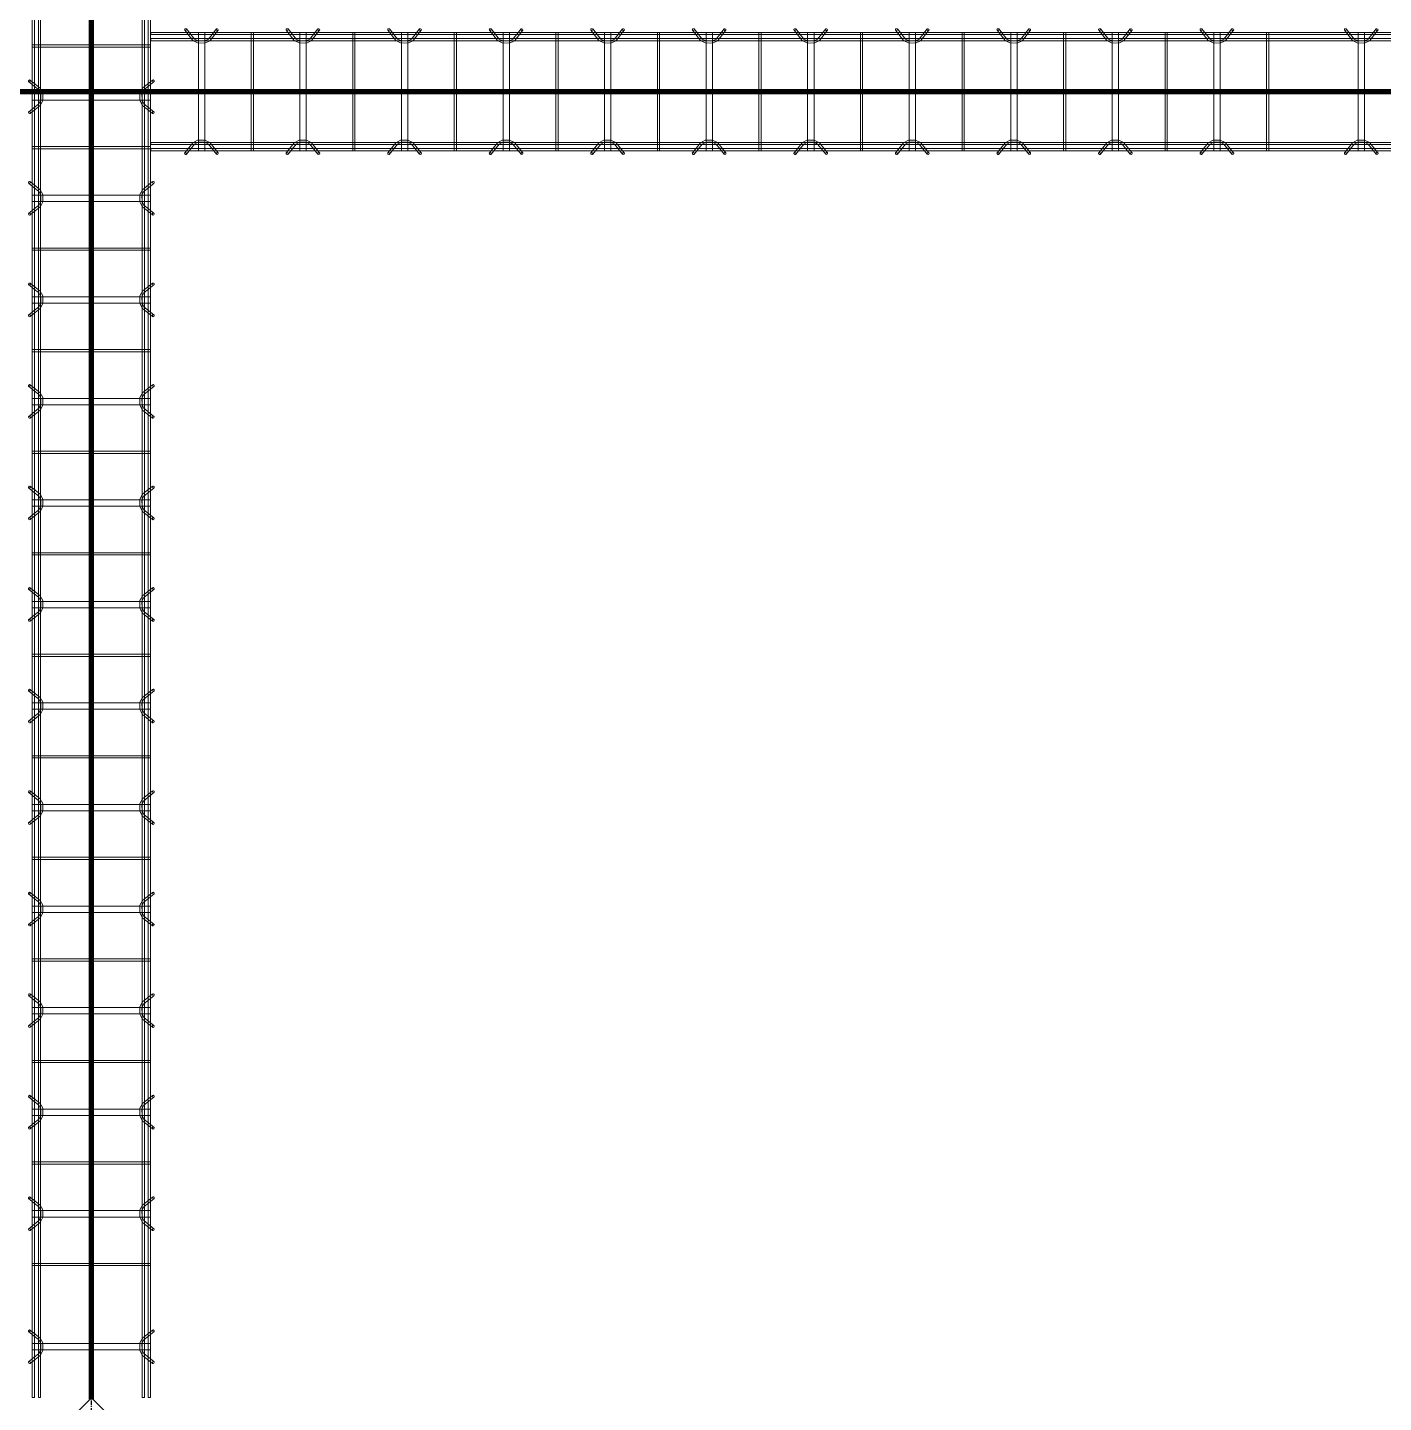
# Model space of a CAD drawing. Header units: inches. Extents: x -19229 to -222, y -6301 to 12387.
# Drawn here: x -3488.9 to -3328.6, y 10486.9 to 10649.4 of the extents above; entities that cross this region are included whole.
import ezdxf

# ---------------------------------------------------------------- set-up
doc = ezdxf.new("R2010")
doc.units = ezdxf.units.IN
doc.header["$MEASUREMENT"] = 0
doc.linetypes.add('Grid Line 1_2_', pattern=[0.875, 0.5, -0.125, 0.125, -0.125])
for name, color, linetype, lineweight in [('A-FLOR', 192, 'Continuous', 9), ('A-GENM', 13, 'Continuous', 9), ('S-BEAM', 12, 'Continuous', 9), ('S-GRID', 1, 'Continuous', 9)]:
    doc.layers.add(name, color=color, linetype=linetype, lineweight=lineweight)

# ---------------------------------------------------------------- blocks, each defined once
blk = doc.blocks.new('Dowel bar assembly - Dowel bar assembly-674339-SLAB ON GROUND JOINTS')
at = {"layer": 'S-BEAM'}
for p, q in [((149.05, 1.98), (0, 1.98)), ((0, 1.98), (0, 1.72)), ((0, 1.72), (0, 1.98)), ((0, 1.72), (149.05, 1.72)), ((4.02, 2.23), (4.97, 1.03)), ((5.18, 1.19), (4.23, 2.39)), ((5.63, 1.99), (5.63, -12.01)), ((6.38, 1.99), (5.63, 1.99)), ((5.63, 1.99), (6.38, 1.99)), ((6.38, -12.01), (6.38, 1.99)), ((7.76, 2.39), (6.81, 1.19)), ((7.01, 1.03), (7.96, 2.23)), ((11.87, 1.99), (11.87, -12.01)), ((12.13, 1.99), (11.87, 1.99)), ((11.87, 1.99), (12.13, 1.99)), ((12.13, -12.01), (12.13, 1.99)), ((16.02, 2.23), (16.97, 1.03)), ((17.18, 1.19), (16.23, 2.39)), ((17.63, 1.99), (17.63, -12.01)), ((18.38, 1.99), (17.63, 1.99)), ((17.63, 1.99), (18.38, 1.99)), ((18.38, -12.01), (18.38, 1.99)), ((19.76, 2.39), (18.81, 1.19)), ((19.01, 1.03), (19.96, 2.23)), ((23.87, 1.99), (23.87, -12.01)), ((24.13, 1.99), (23.87, 1.99)), ((23.87, 1.99), (24.13, 1.99)), ((24.13, -12.01), (24.13, 1.99)), ((28.02, 2.23), (28.97, 1.03)), ((29.18, 1.19), (28.23, 2.39)), ((29.63, 1.99), (29.63, -12.01)), ((30.38, 1.99), (29.63, 1.99)), ((29.63, 1.99), (30.38, 1.99)), ((30.38, -12.01), (30.38, 1.99)), ((31.76, 2.39), (30.81, 1.19)), ((31.01, 1.03), (31.96, 2.23)), ((35.87, 1.99), (35.87, -12.01)), ((36.13, 1.99), (35.87, 1.99)), ((35.87, 1.99), (36.13, 1.99)), ((36.13, -12.01), (36.13, 1.99)), ((40.02, 2.23), (40.97, 1.03)), ((41.18, 1.19), (40.23, 2.39)), ((41.63, 1.99), (41.63, -12.01)), ((42.38, 1.99), (41.63, 1.99)), ((41.63, 1.99), (42.38, 1.99)), ((42.38, -12.01), (42.38, 1.99)), ((43.76, 2.39), (42.81, 1.19)), ((43.01, 1.03), (43.96, 2.23)), ((47.87, 1.99), (47.87, -12.01)), ((48.13, 1.99), (47.87, 1.99)), ((47.87, 1.99), (48.13, 1.99)), ((48.13, -12.01), (48.13, 1.99)), ((52.02, 2.23), (52.97, 1.03)), ((53.18, 1.19), (52.23, 2.39)), ((53.63, 1.99), (53.63, -12.01)), ((54.38, 1.99), (53.63, 1.99)), ((53.63, 1.99), (54.38, 1.99)), ((54.38, -12.01), (54.38, 1.99)), ((55.76, 2.39), (54.81, 1.19)), ((55.01, 1.03), (55.96, 2.23)), ((59.87, 1.99), (59.87, -12.01)), ((60.13, 1.99), (59.87, 1.99)), ((59.87, 1.99), (60.13, 1.99)), ((60.13, -12.01), (60.13, 1.99)), ((64.02, 2.23), (64.97, 1.03)), ((65.18, 1.19), (64.23, 2.39)), ((65.63, 1.99), (65.63, -12.01)), ((66.38, 1.99), (65.63, 1.99)), ((65.63, 1.99), (66.38, 1.99)), ((66.38, -12.01), (66.38, 1.99)), ((67.76, 2.39), (66.81, 1.19)), ((67.01, 1.03), (67.96, 2.23)), ((71.87, 1.99), (71.87, -12.01)), ((72.13, 1.99), (71.87, 1.99)), ((71.87, 1.99), (72.13, 1.99)), ((72.13, -12.01), (72.13, 1.99)), ((76.02, 2.23), (76.97, 1.03)), ((77.18, 1.19), (76.23, 2.39)), ((77.63, 1.99), (77.63, -12.01)), ((78.38, 1.99), (77.63, 1.99)), ((77.63, 1.99), (78.38, 1.99)), ((78.38, -12.01), (78.38, 1.99)), ((79.76, 2.39), (78.81, 1.19)), ((79.01, 1.03), (79.96, 2.23)), ((83.87, 1.99), (83.87, -12.01)), ((84.13, 1.99), (83.87, 1.99)), ((83.87, 1.99), (84.13, 1.99)), ((84.13, -12.01), (84.13, 1.99)), ((88.02, 2.23), (88.97, 1.03)), ((89.18, 1.19), (88.23, 2.39)), ((89.63, 1.99), (89.63, -12.01)), ((90.38, 1.99), (89.63, 1.99)), ((89.63, 1.99), (90.38, 1.99)), ((90.38, -12.01), (90.38, 1.99)), ((91.76, 2.39), (90.81, 1.19)), ((91.01, 1.03), (91.96, 2.23)), ((95.87, 1.99), (95.87, -12.01)), ((96.13, 1.99), (95.87, 1.99)), ((95.87, 1.99), (96.13, 1.99)), ((96.13, -12.01), (96.13, 1.99)), ((100.02, 2.23), (100.97, 1.03)), ((101.18, 1.19), (100.23, 2.39)), ((101.63, 1.99), (101.63, -12.01)), ((102.38, 1.99), (101.63, 1.99)), ((101.63, 1.99), (102.38, 1.99)), ((102.38, -12.01), (102.38, 1.99)), ((103.76, 2.39), (102.81, 1.19)), ((103.01, 1.03), (103.96, 2.23)), ((107.87, 1.99), (107.87, -12.01)), ((108.13, 1.99), (107.87, 1.99)), ((107.87, 1.99), (108.13, 1.99)), ((108.13, -12.01), (108.13, 1.99)), ((112.02, 2.23), (112.97, 1.03)), ((113.18, 1.19), (112.23, 2.39)), ((113.63, 1.99), (113.63, -12.01)), ((114.38, 1.99), (113.63, 1.99)), ((113.63, 1.99), (114.38, 1.99)), ((114.38, -12.01), (114.38, 1.99)), ((115.76, 2.39), (114.81, 1.19)), ((115.01, 1.03), (115.96, 2.23)), ((119.87, 1.99), (119.87, -12.01)), ((120.13, 1.99), (119.87, 1.99)), ((119.87, 1.99), (120.13, 1.99)), ((120.13, -12.01), (120.13, 1.99)), ((124.02, 2.23), (124.97, 1.03)), ((125.18, 1.19), (124.23, 2.39)), ((125.63, 1.99), (125.63, -12.01)), ((126.38, 1.99), (125.63, 1.99)), ((125.63, 1.99), (126.38, 1.99)), ((126.38, -12.01), (126.38, 1.99)), ((127.76, 2.39), (126.81, 1.19)), ((127.01, 1.03), (127.96, 2.23)), ((131.87, 1.99), (131.87, -12.01)), ((132.13, 1.99), (131.87, 1.99)), ((131.87, 1.99), (132.13, 1.99)), ((132.13, -12.01), (132.13, 1.99)), ((141.08, 2.23), (142.02, 1.03)), ((142.23, 1.19), (141.28, 2.39)), ((142.68, 1.99), (142.68, -12.01)), ((143.43, 1.99), (142.68, 1.99)), ((142.68, 1.99), (143.43, 1.99)), ((143.43, -12.01), (143.43, 1.99)), ((144.81, 2.39), (143.86, 1.19)), ((144.06, 1.03), (145.01, 2.23)), ((149.05, 1.98), (149.05, 1.72)), ((149.05, 1.72), (149.05, 1.98)), ((149.05, 1.25), (0, 1.25)), ((0, 0.99), (0, 1.25)), ((0, 1.25), (0, 0.99)), ((0, 0.99), (149.05, 0.99)), ((149.05, 0.99), (149.05, 1.25)), ((149.05, 1.25), (149.05, 0.99)), ((149.05, -11.01), (0, -11.01)), ((0, -11.27), (0, -11.01)), ((0, -11.01), (0, -11.27)), ((0, -11.27), (149.05, -11.27)), ((4.97, -11.05), (4.02, -12.25)), ((4.23, -12.41), (5.18, -11.21)), ((6.81, -11.21), (7.76, -12.41)), ((7.96, -12.25), (7.01, -11.05)), ((16.97, -11.05), (16.02, -12.25)), ((16.23, -12.41), (17.18, -11.21)), ((18.81, -11.21), (19.76, -12.41)), ((19.96, -12.25), (19.01, -11.05)), ((28.97, -11.05), (28.02, -12.25)), ((28.23, -12.41), (29.18, -11.21)), ((30.81, -11.21), (31.76, -12.41)), ((31.96, -12.25), (31.01, -11.05)), ((40.97, -11.05), (40.02, -12.25)), ((40.23, -12.41), (41.18, -11.21)), ((42.81, -11.21), (43.76, -12.41)), ((43.96, -12.25), (43.01, -11.05)), ((52.97, -11.05), (52.02, -12.25)), ((52.23, -12.41), (53.18, -11.21)), ((54.81, -11.21), (55.76, -12.41)), ((55.96, -12.25), (55.01, -11.05)), ((64.97, -11.05), (64.02, -12.25)), ((64.23, -12.41), (65.18, -11.21)), ((66.81, -11.21), (67.76, -12.41)), ((67.96, -12.25), (67.01, -11.05)), ((76.97, -11.05), (76.02, -12.25)), ((76.23, -12.41), (77.18, -11.21)), ((78.81, -11.21), (79.76, -12.41)), ((79.96, -12.25), (79.01, -11.05)), ((88.97, -11.05), (88.02, -12.25)), ((88.23, -12.41), (89.18, -11.21)), ((90.81, -11.21), (91.76, -12.41)), ((91.96, -12.25), (91.01, -11.05)), ((100.97, -11.05), (100.02, -12.25)), ((100.23, -12.41), (101.18, -11.21)), ((102.81, -11.21), (103.76, -12.41)), ((103.96, -12.25), (103.01, -11.05)), ((112.97, -11.05), (112.02, -12.25)), ((112.23, -12.41), (113.18, -11.21)), ((114.81, -11.21), (115.76, -12.41)), ((115.96, -12.25), (115.01, -11.05)), ((124.97, -11.05), (124.02, -12.25)), ((124.23, -12.41), (125.18, -11.21)), ((126.81, -11.21), (127.76, -12.41)), ((127.96, -12.25), (127.01, -11.05)), ((142.02, -11.05), (141.08, -12.25)), ((141.28, -12.41), (142.23, -11.21)), ((143.86, -11.21), (144.81, -12.41)), ((145.01, -12.25), (144.06, -11.05)), ((149.05, -11.27), (149.05, -11.01)), ((149.05, -11.01), (149.05, -11.27)), ((149.05, -11.74), (0, -11.74)), ((0, -12), (0, -11.74)), ((0, -11.74), (0, -12)), ((0, -12), (149.05, -12)), ((6.38, -12.01), (5.63, -12.01)), ((5.63, -12.01), (6.38, -12.01)), ((12.13, -12.01), (11.87, -12.01)), ((11.87, -12.01), (12.13, -12.01)), ((18.38, -12.01), (17.63, -12.01)), ((17.63, -12.01), (18.38, -12.01)), ((24.13, -12.01), (23.87, -12.01)), ((23.87, -12.01), (24.13, -12.01)), ((30.38, -12.01), (29.63, -12.01)), ((29.63, -12.01), (30.38, -12.01)), ((36.13, -12.01), (35.87, -12.01)), ((35.87, -12.01), (36.13, -12.01)), ((42.38, -12.01), (41.63, -12.01)), ((41.63, -12.01), (42.38, -12.01)), ((48.13, -12.01), (47.87, -12.01)), ((47.87, -12.01), (48.13, -12.01)), ((54.38, -12.01), (53.63, -12.01)), ((53.63, -12.01), (54.38, -12.01)), ((60.13, -12.01), (59.87, -12.01)), ((59.87, -12.01), (60.13, -12.01)), ((66.38, -12.01), (65.63, -12.01)), ((65.63, -12.01), (66.38, -12.01)), ((72.13, -12.01), (71.87, -12.01)), ((71.87, -12.01), (72.13, -12.01)), ((78.38, -12.01), (77.63, -12.01)), ((77.63, -12.01), (78.38, -12.01)), ((84.13, -12.01), (83.87, -12.01)), ((83.87, -12.01), (84.13, -12.01)), ((90.38, -12.01), (89.63, -12.01)), ((89.63, -12.01), (90.38, -12.01)), ((96.13, -12.01), (95.87, -12.01)), ((95.87, -12.01), (96.13, -12.01)), ((102.38, -12.01), (101.63, -12.01)), ((101.63, -12.01), (102.38, -12.01)), ((108.13, -12.01), (107.87, -12.01)), ((107.87, -12.01), (108.13, -12.01)), ((114.38, -12.01), (113.63, -12.01)), ((113.63, -12.01), (114.38, -12.01)), ((120.13, -12.01), (119.87, -12.01)), ((119.87, -12.01), (120.13, -12.01)), ((126.38, -12.01), (125.63, -12.01)), ((125.63, -12.01), (126.38, -12.01)), ((132.13, -12.01), (131.87, -12.01)), ((131.87, -12.01), (132.13, -12.01)), ((143.43, -12.01), (142.68, -12.01)), ((142.68, -12.01), (143.43, -12.01)), ((149.05, -12), (149.05, -11.74)), ((149.05, -11.74), (149.05, -12))]:
    blk.add_line(p, q, dxfattribs=at)
at = {"layer": 'S-BEAM', "flags": 128}
for points in [[(4.97, 1.03), (5.53, 0.73), (6.39, 0.72), (6.97, 0.99), (7.01, 1.03)], [(5.18, 1.19), (5.62, 0.97), (6.38, 0.98), (6.81, 1.19)], [(16.97, 1.03), (17.53, 0.73), (18.39, 0.72), (18.97, 0.99), (19.01, 1.03)], [(17.18, 1.19), (17.62, 0.97), (18.38, 0.98), (18.81, 1.19)], [(28.97, 1.03), (29.53, 0.73), (30.39, 0.72), (30.97, 0.99), (31.01, 1.03)], [(29.18, 1.19), (29.62, 0.97), (30.38, 0.98), (30.81, 1.19)], [(40.97, 1.03), (41.53, 0.73), (42.39, 0.72), (42.97, 0.99), (43.01, 1.03)], [(41.18, 1.19), (41.62, 0.97), (42.38, 0.98), (42.81, 1.19)], [(52.97, 1.03), (53.53, 0.73), (54.39, 0.72), (54.97, 0.99), (55.01, 1.03)], [(53.18, 1.19), (53.62, 0.97), (54.38, 0.98), (54.81, 1.19)], [(64.97, 1.03), (65.53, 0.73), (66.39, 0.72), (66.97, 0.99), (67.01, 1.03)], [(65.18, 1.19), (65.62, 0.97), (66.38, 0.98), (66.81, 1.19)], [(76.97, 1.03), (77.53, 0.73), (78.39, 0.72), (78.97, 0.99), (79.01, 1.03)], [(77.18, 1.19), (77.62, 0.97), (78.38, 0.98), (78.81, 1.19)], [(88.97, 1.03), (89.53, 0.73), (90.39, 0.72), (90.97, 0.99), (91.01, 1.03)], [(89.18, 1.19), (89.62, 0.97), (90.38, 0.98), (90.81, 1.19)], [(100.97, 1.03), (101.53, 0.73), (102.39, 0.72), (102.97, 0.99), (103.01, 1.03)], [(101.18, 1.19), (101.62, 0.97), (102.38, 0.98), (102.81, 1.19)], [(112.97, 1.03), (113.53, 0.73), (114.39, 0.72), (114.97, 0.99), (115.01, 1.03)], [(113.18, 1.19), (113.62, 0.97), (114.38, 0.98), (114.81, 1.19)], [(124.97, 1.03), (125.53, 0.73), (126.39, 0.72), (126.97, 0.99), (127.01, 1.03)], [(125.18, 1.19), (125.62, 0.97), (126.38, 0.98), (126.81, 1.19)], [(142.02, 1.03), (142.58, 0.73), (143.44, 0.72), (144.02, 0.99), (144.06, 1.03)], [(142.23, 1.19), (142.68, 0.97), (143.43, 0.98), (143.86, 1.19)], [(4.97, -11.05), (5.53, -10.75), (6.39, -10.74), (6.97, -11.01), (7.01, -11.05)], [(5.18, -11.21), (5.62, -10.99), (6.38, -11), (6.81, -11.21)], [(16.97, -11.05), (17.53, -10.75), (18.39, -10.74), (18.97, -11.01), (19.01, -11.05)], [(17.18, -11.21), (17.62, -10.99), (18.38, -11), (18.81, -11.21)], [(28.97, -11.05), (29.53, -10.75), (30.39, -10.74), (30.97, -11.01), (31.01, -11.05)], [(29.18, -11.21), (29.62, -10.99), (30.38, -11), (30.81, -11.21)], [(40.97, -11.05), (41.53, -10.75), (42.39, -10.74), (42.97, -11.01), (43.01, -11.05)], [(41.18, -11.21), (41.62, -10.99), (42.38, -11), (42.81, -11.21)], [(52.97, -11.05), (53.53, -10.75), (54.39, -10.74), (54.97, -11.01), (55.01, -11.05)], [(53.18, -11.21), (53.62, -10.99), (54.38, -11), (54.81, -11.21)], [(64.97, -11.05), (65.53, -10.75), (66.39, -10.74), (66.97, -11.01), (67.01, -11.05)], [(65.18, -11.21), (65.62, -10.99), (66.38, -11), (66.81, -11.21)], [(76.97, -11.05), (77.53, -10.75), (78.39, -10.74), (78.97, -11.01), (79.01, -11.05)], [(77.18, -11.21), (77.62, -10.99), (78.38, -11), (78.81, -11.21)], [(88.97, -11.05), (89.53, -10.75), (90.39, -10.74), (90.97, -11.01), (91.01, -11.05)], [(89.18, -11.21), (89.62, -10.99), (90.38, -11), (90.81, -11.21)], [(100.97, -11.05), (101.53, -10.75), (102.39, -10.74), (102.97, -11.01), (103.01, -11.05)], [(101.18, -11.21), (101.62, -10.99), (102.38, -11), (102.81, -11.21)], [(112.97, -11.05), (113.53, -10.75), (114.39, -10.74), (114.97, -11.01), (115.01, -11.05)], [(113.18, -11.21), (113.62, -10.99), (114.38, -11), (114.81, -11.21)], [(124.97, -11.05), (125.53, -10.75), (126.39, -10.74), (126.97, -11.01), (127.01, -11.05)], [(125.18, -11.21), (125.62, -10.99), (126.38, -11), (126.81, -11.21)], [(142.02, -11.05), (142.58, -10.75), (143.44, -10.74), (144.02, -11.01), (144.06, -11.05)], [(142.23, -11.21), (142.68, -10.99), (143.43, -11), (143.86, -11.21)]]:
    blk.add_lwpolyline(points, dxfattribs=at)
at = {"layer": 'S-BEAM'}
for centre, major_axis, start_param, end_param in [((4.12, 2.31), (0.101, 0.08), 5.709265, 8.850858), ((4.12, 2.31), (0.101, 0.08), 2.567673, 5.709265), ((7.86, 2.31), (-0.101, 0.08), 3.715513, 6.857105), ((7.86, 2.31), (-0.101, 0.08), 0.57392, 3.715513), ((16.12, 2.31), (0.101, 0.08), 5.709265, 8.850858), ((16.12, 2.31), (0.101, 0.08), 2.567673, 5.709265), ((19.86, 2.31), (-0.101, 0.08), 3.715513, 6.857105), ((19.86, 2.31), (-0.101, 0.08), 0.57392, 3.715513), ((28.12, 2.31), (0.101, 0.08), 5.709265, 8.850858), ((28.12, 2.31), (0.101, 0.08), 2.567673, 5.709265), ((31.86, 2.31), (-0.101, 0.08), 3.715513, 6.857105), ((31.86, 2.31), (-0.101, 0.08), 0.57392, 3.715513), ((40.12, 2.31), (0.101, 0.08), 5.709265, 8.850858), ((40.12, 2.31), (0.101, 0.08), 2.567673, 5.709265), ((43.86, 2.31), (-0.101, 0.08), 3.715513, 6.857105), ((43.86, 2.31), (-0.101, 0.08), 0.57392, 3.715513), ((52.12, 2.31), (0.101, 0.08), 5.709265, 8.850858), ((52.12, 2.31), (0.101, 0.08), 2.567673, 5.709265), ((55.86, 2.31), (-0.101, 0.08), 3.715513, 6.857105), ((55.86, 2.31), (-0.101, 0.08), 0.57392, 3.715513), ((64.12, 2.31), (0.101, 0.08), 5.709265, 8.850858), ((64.12, 2.31), (0.101, 0.08), 2.567673, 5.709265), ((67.86, 2.31), (-0.101, 0.08), 3.715513, 6.857105), ((67.86, 2.31), (-0.101, 0.08), 0.57392, 3.715513), ((76.12, 2.31), (0.101, 0.08), 5.709265, 8.850858), ((76.12, 2.31), (0.101, 0.08), 2.567673, 5.709265), ((79.86, 2.31), (-0.101, 0.08), 3.715513, 6.857105), ((79.86, 2.31), (-0.101, 0.08), 0.57392, 3.715513), ((88.12, 2.31), (0.101, 0.08), 5.709265, 8.850858), ((88.12, 2.31), (0.101, 0.08), 2.567673, 5.709265), ((91.86, 2.31), (-0.101, 0.08), 3.715513, 6.857105), ((91.86, 2.31), (-0.101, 0.08), 0.57392, 3.715513), ((100.12, 2.31), (0.101, 0.08), 5.709265, 8.850858), ((100.12, 2.31), (0.101, 0.08), 2.567673, 5.709265), ((103.86, 2.31), (-0.101, 0.08), 3.715513, 6.857105), ((103.86, 2.31), (-0.101, 0.08), 0.57392, 3.715513), ((112.12, 2.31), (0.101, 0.08), 5.709265, 8.850858), ((112.12, 2.31), (0.101, 0.08), 2.567673, 5.709265), ((115.86, 2.31), (-0.101, 0.08), 3.715513, 6.857105), ((115.86, 2.31), (-0.101, 0.08), 0.57392, 3.715513), ((124.12, 2.31), (0.101, 0.08), 5.709265, 8.850858), ((124.12, 2.31), (0.101, 0.08), 2.567673, 5.709265), ((127.86, 2.31), (-0.101, 0.08), 3.715513, 6.857105), ((127.86, 2.31), (-0.101, 0.08), 0.57392, 3.715513), ((141.18, 2.31), (0.101, 0.08), 5.709265, 8.850858), ((141.18, 2.31), (0.101, 0.08), 2.567673, 5.709265), ((144.91, 2.31), (-0.101, 0.08), 3.715513, 6.857105), ((144.91, 2.31), (-0.101, 0.08), 0.57392, 3.715513), ((4.12, -12.33), (-0.101, 0.08), 3.715513, 6.857105), ((4.12, -12.33), (-0.101, 0.08), 0.57392, 3.715513), ((7.86, -12.33), (0.101, 0.08), 5.709265, 8.850858), ((7.86, -12.33), (0.101, 0.08), 2.567673, 5.709265), ((16.12, -12.33), (-0.101, 0.08), 3.715513, 6.857105), ((16.12, -12.33), (-0.101, 0.08), 0.57392, 3.715513), ((19.86, -12.33), (0.101, 0.08), 5.709265, 8.850858), ((19.86, -12.33), (0.101, 0.08), 2.567673, 5.709265), ((28.12, -12.33), (-0.101, 0.08), 3.715513, 6.857105), ((28.12, -12.33), (-0.101, 0.08), 0.57392, 3.715513), ((31.86, -12.33), (0.101, 0.08), 5.709265, 8.850858), ((31.86, -12.33), (0.101, 0.08), 2.567673, 5.709265), ((40.12, -12.33), (-0.101, 0.08), 3.715513, 6.857105), ((40.12, -12.33), (-0.101, 0.08), 0.57392, 3.715513), ((43.86, -12.33), (0.101, 0.08), 5.709265, 8.850858), ((43.86, -12.33), (0.101, 0.08), 2.567673, 5.709265), ((52.12, -12.33), (-0.101, 0.08), 3.715513, 6.857105), ((52.12, -12.33), (-0.101, 0.08), 0.57392, 3.715513), ((55.86, -12.33), (0.101, 0.08), 5.709265, 8.850858), ((55.86, -12.33), (0.101, 0.08), 2.567673, 5.709265), ((64.12, -12.33), (-0.101, 0.08), 3.715513, 6.857105), ((64.12, -12.33), (-0.101, 0.08), 0.57392, 3.715513), ((67.86, -12.33), (0.101, 0.08), 5.709265, 8.850858), ((67.86, -12.33), (0.101, 0.08), 2.567673, 5.709265), ((76.12, -12.33), (-0.101, 0.08), 3.715513, 6.857105), ((76.12, -12.33), (-0.101, 0.08), 0.57392, 3.715513), ((79.86, -12.33), (0.101, 0.08), 5.709265, 8.850858), ((79.86, -12.33), (0.101, 0.08), 2.567673, 5.709265), ((88.12, -12.33), (-0.101, 0.08), 3.715513, 6.857105), ((88.12, -12.33), (-0.101, 0.08), 0.57392, 3.715513), ((91.86, -12.33), (0.101, 0.08), 5.709265, 8.850858), ((91.86, -12.33), (0.101, 0.08), 2.567673, 5.709265), ((100.12, -12.33), (-0.101, 0.08), 3.715513, 6.857105), ((100.12, -12.33), (-0.101, 0.08), 0.57392, 3.715513), ((103.86, -12.33), (0.101, 0.08), 5.709265, 8.850858), ((103.86, -12.33), (0.101, 0.08), 2.567673, 5.709265), ((112.12, -12.33), (-0.101, 0.08), 3.715513, 6.857105), ((112.12, -12.33), (-0.101, 0.08), 0.57392, 3.715513), ((115.86, -12.33), (0.101, 0.08), 5.709265, 8.850858), ((115.86, -12.33), (0.101, 0.08), 2.567673, 5.709265), ((124.12, -12.33), (-0.101, 0.08), 3.715513, 6.857105), ((124.12, -12.33), (-0.101, 0.08), 0.57392, 3.715513), ((127.86, -12.33), (0.101, 0.08), 5.709265, 8.850858), ((127.86, -12.33), (0.101, 0.08), 2.567673, 5.709265), ((141.18, -12.33), (-0.101, 0.08), 3.715513, 6.857105), ((141.18, -12.33), (-0.101, 0.08), 0.57392, 3.715513), ((144.91, -12.33), (0.101, 0.08), 5.709265, 8.850858), ((144.91, -12.33), (0.101, 0.08), 2.567673, 5.709265)]:
    blk.add_ellipse(centre, major_axis=major_axis, ratio=0.816528, start_param=start_param, end_param=end_param, dxfattribs=at)
blk = doc.blocks.new('Dowel bar assembly - Dowel bar assembly-1728431-SLAB ON GROUND JOINTS')
at = {"layer": 'S-BEAM'}
for p, q in [((351.71, 1.98), (0, 1.98)), ((0, 1.72), (351.71, 1.72)), ((191.87, 1.99), (191.87, -12.01)), ((192.13, 1.99), (191.87, 1.99)), ((191.87, 1.99), (192.13, 1.99)), ((192.13, -12.01), (192.13, 1.99)), ((196.02, 2.23), (196.97, 1.03)), ((197.18, 1.19), (196.23, 2.39)), ((197.63, 1.99), (197.63, -12.01)), ((198.38, 1.99), (197.63, 1.99)), ((197.63, 1.99), (198.38, 1.99)), ((198.38, -12.01), (198.38, 1.99)), ((199.76, 2.39), (198.81, 1.19)), ((199.01, 1.03), (199.96, 2.23)), ((203.87, 1.99), (203.87, -12.01)), ((204.13, 1.99), (203.87, 1.99)), ((203.87, 1.99), (204.13, 1.99)), ((204.13, -12.01), (204.13, 1.99)), ((208.02, 2.23), (208.97, 1.03)), ((209.18, 1.19), (208.23, 2.39)), ((209.63, 1.99), (209.63, -12.01)), ((210.38, 1.99), (209.63, 1.99)), ((209.63, 1.99), (210.38, 1.99)), ((210.38, -12.01), (210.38, 1.99)), ((211.76, 2.39), (210.81, 1.19)), ((211.01, 1.03), (211.96, 2.23)), ((215.87, 1.99), (215.87, -12.01)), ((216.13, 1.99), (215.87, 1.99)), ((215.87, 1.99), (216.13, 1.99)), ((216.13, -12.01), (216.13, 1.99)), ((220.02, 2.23), (220.97, 1.03)), ((221.18, 1.19), (220.23, 2.39)), ((221.63, 1.99), (221.63, -12.01)), ((222.38, 1.99), (221.63, 1.99)), ((221.63, 1.99), (222.38, 1.99)), ((222.38, -12.01), (222.38, 1.99)), ((223.76, 2.39), (222.81, 1.19)), ((223.01, 1.03), (223.96, 2.23)), ((227.87, 1.99), (227.87, -12.01)), ((228.13, 1.99), (227.87, 1.99)), ((227.87, 1.99), (228.13, 1.99)), ((228.13, -12.01), (228.13, 1.99)), ((232.02, 2.23), (232.97, 1.03)), ((233.18, 1.19), (232.23, 2.39)), ((233.63, 1.99), (233.63, -12.01)), ((234.38, 1.99), (233.63, 1.99)), ((233.63, 1.99), (234.38, 1.99)), ((234.38, -12.01), (234.38, 1.99)), ((235.76, 2.39), (234.81, 1.19)), ((235.01, 1.03), (235.96, 2.23)), ((239.87, 1.99), (239.87, -12.01)), ((240.13, 1.99), (239.87, 1.99)), ((239.87, 1.99), (240.13, 1.99)), ((240.13, -12.01), (240.13, 1.99)), ((244.02, 2.23), (244.97, 1.03)), ((245.18, 1.19), (244.23, 2.39)), ((245.63, 1.99), (245.63, -12.01)), ((246.38, 1.99), (245.63, 1.99)), ((245.63, 1.99), (246.38, 1.99)), ((246.38, -12.01), (246.38, 1.99)), ((247.76, 2.39), (246.81, 1.19)), ((247.01, 1.03), (247.96, 2.23)), ((251.87, 1.99), (251.87, -12.01)), ((252.13, 1.99), (251.87, 1.99)), ((251.87, 1.99), (252.13, 1.99)), ((252.13, -12.01), (252.13, 1.99)), ((256.02, 2.23), (256.97, 1.03)), ((257.18, 1.19), (256.23, 2.39)), ((257.63, 1.99), (257.63, -12.01)), ((258.38, 1.99), (257.63, 1.99)), ((257.63, 1.99), (258.38, 1.99)), ((258.38, -12.01), (258.38, 1.99)), ((259.76, 2.39), (258.81, 1.19)), ((259.01, 1.03), (259.96, 2.23)), ((263.87, 1.99), (263.87, -12.01)), ((264.13, 1.99), (263.87, 1.99)), ((263.87, 1.99), (264.13, 1.99)), ((264.13, -12.01), (264.13, 1.99)), ((268.02, 2.23), (268.97, 1.03)), ((269.18, 1.19), (268.23, 2.39)), ((269.63, 1.99), (269.63, -12.01)), ((270.38, 1.99), (269.63, 1.99)), ((269.63, 1.99), (270.38, 1.99)), ((270.38, -12.01), (270.38, 1.99)), ((271.76, 2.39), (270.81, 1.19)), ((271.01, 1.03), (271.96, 2.23)), ((275.87, 1.99), (275.87, -12.01)), ((276.13, 1.99), (275.87, 1.99)), ((275.87, 1.99), (276.13, 1.99)), ((276.13, -12.01), (276.13, 1.99)), ((280.02, 2.23), (280.97, 1.03)), ((281.18, 1.19), (280.23, 2.39)), ((281.63, 1.99), (281.63, -12.01)), ((282.38, 1.99), (281.63, 1.99)), ((281.63, 1.99), (282.38, 1.99)), ((282.38, -12.01), (282.38, 1.99)), ((283.76, 2.39), (282.81, 1.19)), ((283.01, 1.03), (283.96, 2.23)), ((287.87, 1.99), (287.87, -12.01)), ((288.13, 1.99), (287.87, 1.99)), ((287.87, 1.99), (288.13, 1.99)), ((288.13, -12.01), (288.13, 1.99)), ((292.02, 2.23), (292.97, 1.03)), ((293.18, 1.19), (292.23, 2.39)), ((293.63, 1.99), (293.63, -12.01)), ((294.38, 1.99), (293.63, 1.99)), ((293.63, 1.99), (294.38, 1.99)), ((294.38, -12.01), (294.38, 1.99)), ((295.76, 2.39), (294.81, 1.19)), ((295.01, 1.03), (295.96, 2.23)), ((299.87, 1.99), (299.87, -12.01)), ((300.13, 1.99), (299.87, 1.99)), ((299.87, 1.99), (300.13, 1.99)), ((300.13, -12.01), (300.13, 1.99)), ((304.02, 2.23), (304.97, 1.03)), ((305.18, 1.19), (304.23, 2.39)), ((305.63, 1.99), (305.63, -12.01)), ((306.38, 1.99), (305.63, 1.99)), ((305.63, 1.99), (306.38, 1.99)), ((306.38, -12.01), (306.38, 1.99)), ((307.76, 2.39), (306.81, 1.19)), ((307.01, 1.03), (307.96, 2.23)), ((311.87, 1.99), (311.87, -12.01)), ((312.13, 1.99), (311.87, 1.99)), ((311.87, 1.99), (312.13, 1.99)), ((312.13, -12.01), (312.13, 1.99)), ((316.02, 2.23), (316.97, 1.03)), ((317.18, 1.19), (316.23, 2.39)), ((317.63, 1.99), (317.63, -12.01)), ((318.38, 1.99), (317.63, 1.99)), ((317.63, 1.99), (318.38, 1.99)), ((318.38, -12.01), (318.38, 1.99)), ((319.76, 2.39), (318.81, 1.19)), ((319.01, 1.03), (319.96, 2.23)), ((323.87, 1.99), (323.87, -12.01)), ((324.13, 1.99), (323.87, 1.99)), ((323.87, 1.99), (324.13, 1.99)), ((324.13, -12.01), (324.13, 1.99)), ((328.02, 2.23), (328.97, 1.03)), ((329.18, 1.19), (328.23, 2.39)), ((329.63, 1.99), (329.63, -12.01)), ((330.38, 1.99), (329.63, 1.99)), ((329.63, 1.99), (330.38, 1.99)), ((330.38, -12.01), (330.38, 1.99)), ((331.76, 2.39), (330.81, 1.19)), ((331.01, 1.03), (331.96, 2.23)), ((335.87, 1.99), (335.87, -12.01)), ((336.13, 1.99), (335.87, 1.99)), ((335.87, 1.99), (336.13, 1.99)), ((336.13, -12.01), (336.13, 1.99)), ((343.74, 2.23), (344.69, 1.03)), ((344.89, 1.19), (343.94, 2.39)), ((345.34, 1.99), (345.34, -12.01)), ((346.09, 1.99), (345.34, 1.99)), ((345.34, 1.99), (346.09, 1.99)), ((346.09, -12.01), (346.09, 1.99)), ((347.47, 2.39), (346.53, 1.19)), ((346.73, 1.03), (347.68, 2.23)), ((351.71, 1.98), (351.71, 1.72)), ((351.71, 1.72), (351.71, 1.98)), ((351.71, 1.25), (0, 1.25)), ((0, 0.99), (351.71, 0.99)), ((351.71, 0.99), (351.71, 1.25)), ((351.71, 1.25), (351.71, 0.99)), ((351.71, -11.01), (0, -11.01)), ((0, -11.27), (351.71, -11.27)), ((196.97, -11.05), (196.02, -12.25)), ((196.23, -12.41), (197.18, -11.21)), ((198.81, -11.21), (199.76, -12.41)), ((199.96, -12.25), (199.01, -11.05)), ((208.97, -11.05), (208.02, -12.25)), ((208.23, -12.41), (209.18, -11.21)), ((210.81, -11.21), (211.76, -12.41)), ((211.96, -12.25), (211.01, -11.05)), ((220.97, -11.05), (220.02, -12.25)), ((220.23, -12.41), (221.18, -11.21)), ((222.81, -11.21), (223.76, -12.41)), ((223.96, -12.25), (223.01, -11.05)), ((232.97, -11.05), (232.02, -12.25)), ((232.23, -12.41), (233.18, -11.21)), ((234.81, -11.21), (235.76, -12.41)), ((235.96, -12.25), (235.01, -11.05)), ((244.97, -11.05), (244.02, -12.25)), ((244.23, -12.41), (245.18, -11.21)), ((246.81, -11.21), (247.76, -12.41)), ((247.96, -12.25), (247.01, -11.05)), ((256.97, -11.05), (256.02, -12.25)), ((256.23, -12.41), (257.18, -11.21)), ((258.81, -11.21), (259.76, -12.41)), ((259.96, -12.25), (259.01, -11.05)), ((268.97, -11.05), (268.02, -12.25)), ((268.23, -12.41), (269.18, -11.21)), ((270.81, -11.21), (271.76, -12.41)), ((271.96, -12.25), (271.01, -11.05)), ((280.97, -11.05), (280.02, -12.25)), ((280.23, -12.41), (281.18, -11.21)), ((282.81, -11.21), (283.76, -12.41)), ((283.96, -12.25), (283.01, -11.05)), ((292.97, -11.05), (292.02, -12.25)), ((292.23, -12.41), (293.18, -11.21)), ((294.81, -11.21), (295.76, -12.41)), ((295.96, -12.25), (295.01, -11.05)), ((304.97, -11.05), (304.02, -12.25)), ((304.23, -12.41), (305.18, -11.21)), ((306.81, -11.21), (307.76, -12.41)), ((307.96, -12.25), (307.01, -11.05)), ((316.97, -11.05), (316.02, -12.25)), ((316.23, -12.41), (317.18, -11.21)), ((318.81, -11.21), (319.76, -12.41)), ((319.96, -12.25), (319.01, -11.05)), ((328.97, -11.05), (328.02, -12.25)), ((328.23, -12.41), (329.18, -11.21)), ((330.81, -11.21), (331.76, -12.41)), ((331.96, -12.25), (331.01, -11.05)), ((344.69, -11.05), (343.74, -12.25)), ((343.94, -12.41), (344.89, -11.21)), ((346.53, -11.21), (347.47, -12.41)), ((347.68, -12.25), (346.73, -11.05)), ((351.71, -11.27), (351.71, -11.01)), ((351.71, -11.01), (351.71, -11.27)), ((351.71, -11.74), (0, -11.74)), ((0, -12), (351.71, -12)), ((192.13, -12.01), (191.87, -12.01)), ((191.87, -12.01), (192.13, -12.01)), ((198.38, -12.01), (197.63, -12.01)), ((197.63, -12.01), (198.38, -12.01)), ((204.13, -12.01), (203.87, -12.01)), ((203.87, -12.01), (204.13, -12.01)), ((210.38, -12.01), (209.63, -12.01)), ((209.63, -12.01), (210.38, -12.01)), ((216.13, -12.01), (215.87, -12.01)), ((215.87, -12.01), (216.13, -12.01)), ((222.38, -12.01), (221.63, -12.01)), ((221.63, -12.01), (222.38, -12.01)), ((228.13, -12.01), (227.87, -12.01)), ((227.87, -12.01), (228.13, -12.01)), ((234.38, -12.01), (233.63, -12.01)), ((233.63, -12.01), (234.38, -12.01)), ((240.13, -12.01), (239.87, -12.01)), ((239.87, -12.01), (240.13, -12.01)), ((246.38, -12.01), (245.63, -12.01)), ((245.63, -12.01), (246.38, -12.01)), ((252.13, -12.01), (251.87, -12.01)), ((251.87, -12.01), (252.13, -12.01)), ((258.38, -12.01), (257.63, -12.01)), ((257.63, -12.01), (258.38, -12.01)), ((264.13, -12.01), (263.87, -12.01)), ((263.87, -12.01), (264.13, -12.01)), ((270.38, -12.01), (269.63, -12.01)), ((269.63, -12.01), (270.38, -12.01)), ((276.13, -12.01), (275.87, -12.01)), ((275.87, -12.01), (276.13, -12.01)), ((282.38, -12.01), (281.63, -12.01)), ((281.63, -12.01), (282.38, -12.01)), ((288.13, -12.01), (287.87, -12.01)), ((287.87, -12.01), (288.13, -12.01)), ((294.38, -12.01), (293.63, -12.01)), ((293.63, -12.01), (294.38, -12.01)), ((300.13, -12.01), (299.87, -12.01)), ((299.87, -12.01), (300.13, -12.01)), ((306.38, -12.01), (305.63, -12.01)), ((305.63, -12.01), (306.38, -12.01)), ((312.13, -12.01), (311.87, -12.01)), ((311.87, -12.01), (312.13, -12.01)), ((318.38, -12.01), (317.63, -12.01)), ((317.63, -12.01), (318.38, -12.01)), ((324.13, -12.01), (323.87, -12.01)), ((323.87, -12.01), (324.13, -12.01)), ((330.38, -12.01), (329.63, -12.01)), ((329.63, -12.01), (330.38, -12.01)), ((336.13, -12.01), (335.87, -12.01)), ((335.87, -12.01), (336.13, -12.01)), ((346.09, -12.01), (345.34, -12.01)), ((345.34, -12.01), (346.09, -12.01)), ((351.71, -12), (351.71, -11.74)), ((351.71, -11.74), (351.71, -12))]:
    blk.add_line(p, q, dxfattribs=at)
at = {"layer": 'S-BEAM', "flags": 128}
for points in [[(196.97, 1.03), (197.53, 0.73), (198.39, 0.72), (198.97, 0.99), (199.01, 1.03)], [(197.18, 1.19), (197.62, 0.97), (198.38, 0.98), (198.81, 1.19)], [(208.97, 1.03), (209.53, 0.73), (210.39, 0.72), (210.97, 0.99), (211.01, 1.03)], [(209.18, 1.19), (209.62, 0.97), (210.38, 0.98), (210.81, 1.19)], [(220.97, 1.03), (221.53, 0.73), (222.39, 0.72), (222.97, 0.99), (223.01, 1.03)], [(221.18, 1.19), (221.62, 0.97), (222.38, 0.98), (222.81, 1.19)], [(232.97, 1.03), (233.53, 0.73), (234.39, 0.72), (234.97, 0.99), (235.01, 1.03)], [(233.18, 1.19), (233.62, 0.97), (234.38, 0.98), (234.81, 1.19)], [(244.97, 1.03), (245.53, 0.73), (246.39, 0.72), (246.97, 0.99), (247.01, 1.03)], [(245.18, 1.19), (245.62, 0.97), (246.38, 0.98), (246.81, 1.19)], [(256.97, 1.03), (257.53, 0.73), (258.39, 0.72), (258.97, 0.99), (259.01, 1.03)], [(257.18, 1.19), (257.62, 0.97), (258.38, 0.98), (258.81, 1.19)], [(268.97, 1.03), (269.53, 0.73), (270.39, 0.72), (270.97, 0.99), (271.01, 1.03)], [(269.18, 1.19), (269.62, 0.97), (270.38, 0.98), (270.81, 1.19)], [(280.97, 1.03), (281.53, 0.73), (282.39, 0.72), (282.97, 0.99), (283.01, 1.03)], [(281.18, 1.19), (281.62, 0.97), (282.38, 0.98), (282.81, 1.19)], [(292.97, 1.03), (293.53, 0.73), (294.39, 0.72), (294.97, 0.99), (295.01, 1.03)], [(293.18, 1.19), (293.62, 0.97), (294.38, 0.98), (294.81, 1.19)], [(304.97, 1.03), (305.53, 0.73), (306.39, 0.72), (306.97, 0.99), (307.01, 1.03)], [(305.18, 1.19), (305.62, 0.97), (306.38, 0.98), (306.81, 1.19)], [(316.97, 1.03), (317.53, 0.73), (318.39, 0.72), (318.97, 0.99), (319.01, 1.03)], [(317.18, 1.19), (317.62, 0.97), (318.38, 0.98), (318.81, 1.19)], [(328.97, 1.03), (329.53, 0.73), (330.39, 0.72), (330.97, 0.99), (331.01, 1.03)], [(329.18, 1.19), (329.62, 0.97), (330.38, 0.98), (330.81, 1.19)], [(344.69, 1.03), (345.24, 0.73), (346.1, 0.72), (346.69, 0.99), (346.73, 1.03)], [(344.89, 1.19), (345.34, 0.97), (346.1, 0.98), (346.53, 1.19)], [(196.97, -11.05), (197.53, -10.75), (198.39, -10.74), (198.97, -11.01), (199.01, -11.05)], [(197.18, -11.21), (197.62, -10.99), (198.38, -11), (198.81, -11.21)], [(208.97, -11.05), (209.53, -10.75), (210.39, -10.74), (210.97, -11.01), (211.01, -11.05)], [(209.18, -11.21), (209.62, -10.99), (210.38, -11), (210.81, -11.21)], [(220.97, -11.05), (221.53, -10.75), (222.39, -10.74), (222.97, -11.01), (223.01, -11.05)], [(221.18, -11.21), (221.62, -10.99), (222.38, -11), (222.81, -11.21)], [(232.97, -11.05), (233.53, -10.75), (234.39, -10.74), (234.97, -11.01), (235.01, -11.05)], [(233.18, -11.21), (233.62, -10.99), (234.38, -11), (234.81, -11.21)], [(244.97, -11.05), (245.53, -10.75), (246.39, -10.74), (246.97, -11.01), (247.01, -11.05)], [(245.18, -11.21), (245.62, -10.99), (246.38, -11), (246.81, -11.21)], [(256.97, -11.05), (257.53, -10.75), (258.39, -10.74), (258.97, -11.01), (259.01, -11.05)], [(257.18, -11.21), (257.62, -10.99), (258.38, -11), (258.81, -11.21)], [(268.97, -11.05), (269.53, -10.75), (270.39, -10.74), (270.97, -11.01), (271.01, -11.05)], [(269.18, -11.21), (269.62, -10.99), (270.38, -11), (270.81, -11.21)], [(280.97, -11.05), (281.53, -10.75), (282.39, -10.74), (282.97, -11.01), (283.01, -11.05)], [(281.18, -11.21), (281.62, -10.99), (282.38, -11), (282.81, -11.21)], [(292.97, -11.05), (293.53, -10.75), (294.39, -10.74), (294.97, -11.01), (295.01, -11.05)], [(293.18, -11.21), (293.62, -10.99), (294.38, -11), (294.81, -11.21)], [(304.97, -11.05), (305.53, -10.75), (306.39, -10.74), (306.97, -11.01), (307.01, -11.05)], [(305.18, -11.21), (305.62, -10.99), (306.38, -11), (306.81, -11.21)], [(316.97, -11.05), (317.53, -10.75), (318.39, -10.74), (318.97, -11.01), (319.01, -11.05)], [(317.18, -11.21), (317.62, -10.99), (318.38, -11), (318.81, -11.21)], [(328.97, -11.05), (329.53, -10.75), (330.39, -10.74), (330.97, -11.01), (331.01, -11.05)], [(329.18, -11.21), (329.62, -10.99), (330.38, -11), (330.81, -11.21)], [(344.69, -11.05), (345.24, -10.75), (346.1, -10.74), (346.69, -11.01), (346.73, -11.05)], [(344.89, -11.21), (345.34, -10.99), (346.1, -11), (346.53, -11.21)]]:
    blk.add_lwpolyline(points, dxfattribs=at)
at = {"layer": 'S-BEAM'}
for centre, major_axis, start_param, end_param in [((196.12, 2.31), (0.101, 0.08), 5.709265, 8.850858), ((196.12, 2.31), (0.101, 0.08), 2.567673, 5.709265), ((199.86, 2.31), (-0.101, 0.08), 3.715513, 6.857105), ((199.86, 2.31), (-0.101, 0.08), 0.57392, 3.715513), ((208.12, 2.31), (0.101, 0.08), 5.709265, 8.850858), ((208.12, 2.31), (0.101, 0.08), 2.567673, 5.709265), ((211.86, 2.31), (-0.101, 0.08), 3.715513, 6.857105), ((211.86, 2.31), (-0.101, 0.08), 0.57392, 3.715513), ((220.12, 2.31), (0.101, 0.08), 5.709265, 8.850858), ((220.12, 2.31), (0.101, 0.08), 2.567673, 5.709265), ((223.86, 2.31), (-0.101, 0.08), 3.715513, 6.857105), ((223.86, 2.31), (-0.101, 0.08), 0.57392, 3.715513), ((232.12, 2.31), (0.101, 0.08), 5.709265, 8.850858), ((232.12, 2.31), (0.101, 0.08), 2.567673, 5.709265), ((235.86, 2.31), (-0.101, 0.08), 3.715513, 6.857105), ((235.86, 2.31), (-0.101, 0.08), 0.57392, 3.715513), ((244.12, 2.31), (0.101, 0.08), 5.709265, 8.850858), ((244.12, 2.31), (0.101, 0.08), 2.567673, 5.709265), ((247.86, 2.31), (-0.101, 0.08), 3.715513, 6.857105), ((247.86, 2.31), (-0.101, 0.08), 0.57392, 3.715513), ((256.12, 2.31), (0.101, 0.08), 5.709265, 8.850858), ((256.12, 2.31), (0.101, 0.08), 2.567673, 5.709265), ((259.86, 2.31), (-0.101, 0.08), 3.715513, 6.857105), ((259.86, 2.31), (-0.101, 0.08), 0.57392, 3.715513), ((268.12, 2.31), (0.101, 0.08), 5.709265, 8.850858), ((268.12, 2.31), (0.101, 0.08), 2.567673, 5.709265), ((271.86, 2.31), (-0.101, 0.08), 3.715513, 6.857105), ((271.86, 2.31), (-0.101, 0.08), 0.57392, 3.715513), ((280.12, 2.31), (0.101, 0.08), 5.709265, 8.850858), ((280.12, 2.31), (0.101, 0.08), 2.567673, 5.709265), ((283.86, 2.31), (-0.101, 0.08), 3.715513, 6.857105), ((283.86, 2.31), (-0.101, 0.08), 0.57392, 3.715513), ((292.12, 2.31), (0.101, 0.08), 5.709265, 8.850858), ((292.12, 2.31), (0.101, 0.08), 2.567673, 5.709265), ((295.86, 2.31), (-0.101, 0.08), 3.715513, 6.857105), ((295.86, 2.31), (-0.101, 0.08), 0.57392, 3.715513), ((304.12, 2.31), (0.101, 0.08), 5.709265, 8.850858), ((304.12, 2.31), (0.101, 0.08), 2.567673, 5.709265), ((307.86, 2.31), (-0.101, 0.08), 3.715513, 6.857105), ((307.86, 2.31), (-0.101, 0.08), 0.57392, 3.715513), ((316.12, 2.31), (0.101, 0.08), 5.709265, 8.850858), ((316.12, 2.31), (0.101, 0.08), 2.567673, 5.709265), ((319.86, 2.31), (-0.101, 0.08), 3.715513, 6.857105), ((319.86, 2.31), (-0.101, 0.08), 0.57392, 3.715513), ((328.12, 2.31), (0.101, 0.08), 5.709265, 8.850858), ((328.12, 2.31), (0.101, 0.08), 2.567673, 5.709265), ((331.86, 2.31), (-0.101, 0.08), 3.715513, 6.857105), ((331.86, 2.31), (-0.101, 0.08), 0.57392, 3.715513), ((343.84, 2.31), (0.101, 0.08), 5.709265, 8.850858), ((343.84, 2.31), (0.101, 0.08), 2.567673, 5.709265), ((347.58, 2.31), (-0.101, 0.08), 3.715513, 6.857105), ((347.58, 2.31), (-0.101, 0.08), 0.57392, 3.715513), ((196.12, -12.33), (-0.101, 0.08), 3.715513, 6.857105), ((196.12, -12.33), (-0.101, 0.08), 0.57392, 3.715513), ((199.86, -12.33), (0.101, 0.08), 5.709265, 8.850858), ((199.86, -12.33), (0.101, 0.08), 2.567673, 5.709265), ((208.12, -12.33), (-0.101, 0.08), 3.715513, 6.857105), ((208.12, -12.33), (-0.101, 0.08), 0.57392, 3.715513), ((211.86, -12.33), (0.101, 0.08), 5.709265, 8.850858), ((211.86, -12.33), (0.101, 0.08), 2.567673, 5.709265), ((220.12, -12.33), (-0.101, 0.08), 3.715513, 6.857105), ((220.12, -12.33), (-0.101, 0.08), 0.57392, 3.715513), ((223.86, -12.33), (0.101, 0.08), 5.709265, 8.850858), ((223.86, -12.33), (0.101, 0.08), 2.567673, 5.709265), ((232.12, -12.33), (-0.101, 0.08), 3.715513, 6.857105), ((232.12, -12.33), (-0.101, 0.08), 0.57392, 3.715513), ((235.86, -12.33), (0.101, 0.08), 5.709265, 8.850858), ((235.86, -12.33), (0.101, 0.08), 2.567673, 5.709265), ((244.12, -12.33), (-0.101, 0.08), 3.715513, 6.857105), ((244.12, -12.33), (-0.101, 0.08), 0.57392, 3.715513), ((247.86, -12.33), (0.101, 0.08), 5.709265, 8.850858), ((247.86, -12.33), (0.101, 0.08), 2.567673, 5.709265), ((256.12, -12.33), (-0.101, 0.08), 3.715513, 6.857105), ((256.12, -12.33), (-0.101, 0.08), 0.57392, 3.715513), ((259.86, -12.33), (0.101, 0.08), 5.709265, 8.850858), ((259.86, -12.33), (0.101, 0.08), 2.567673, 5.709265), ((268.12, -12.33), (-0.101, 0.08), 3.715513, 6.857105), ((268.12, -12.33), (-0.101, 0.08), 0.57392, 3.715513), ((271.86, -12.33), (0.101, 0.08), 5.709265, 8.850858), ((271.86, -12.33), (0.101, 0.08), 2.567673, 5.709265), ((280.12, -12.33), (-0.101, 0.08), 3.715513, 6.857105), ((280.12, -12.33), (-0.101, 0.08), 0.57392, 3.715513), ((283.86, -12.33), (0.101, 0.08), 5.709265, 8.850858), ((283.86, -12.33), (0.101, 0.08), 2.567673, 5.709265), ((292.12, -12.33), (-0.101, 0.08), 3.715513, 6.857105), ((292.12, -12.33), (-0.101, 0.08), 0.57392, 3.715513), ((295.86, -12.33), (0.101, 0.08), 5.709265, 8.850858), ((295.86, -12.33), (0.101, 0.08), 2.567673, 5.709265), ((304.12, -12.33), (-0.101, 0.08), 3.715513, 6.857105), ((304.12, -12.33), (-0.101, 0.08), 0.57392, 3.715513), ((307.86, -12.33), (0.101, 0.08), 5.709265, 8.850858), ((307.86, -12.33), (0.101, 0.08), 2.567673, 5.709265), ((316.12, -12.33), (-0.101, 0.08), 3.715513, 6.857105), ((316.12, -12.33), (-0.101, 0.08), 0.57392, 3.715513), ((319.86, -12.33), (0.101, 0.08), 5.709265, 8.850858), ((319.86, -12.33), (0.101, 0.08), 2.567673, 5.709265), ((328.12, -12.33), (-0.101, 0.08), 3.715513, 6.857105), ((328.12, -12.33), (-0.101, 0.08), 0.57392, 3.715513), ((331.86, -12.33), (0.101, 0.08), 5.709265, 8.850858), ((331.86, -12.33), (0.101, 0.08), 2.567673, 5.709265), ((343.84, -12.33), (-0.101, 0.08), 3.715513, 6.857105), ((343.84, -12.33), (-0.101, 0.08), 0.57392, 3.715513), ((347.58, -12.33), (0.101, 0.08), 5.709265, 8.850858), ((347.58, -12.33), (0.101, 0.08), 2.567673, 5.709265)]:
    blk.add_ellipse(centre, major_axis=major_axis, ratio=0.816528, start_param=start_param, end_param=end_param, dxfattribs=at)

msp = doc.modelspace()

# ---------------------------------------------------------------- linework, layer by layer
at = {"layer": 'A-FLOR'}
for p, q in [((-3501.56638, 10467.1894), (-3481.32374, 10487.43204)), ((-3481.32374, 10487.43204), (-3461.0811, 10467.1894))]:
    msp.add_line(p, q, dxfattribs=at)
at = {"layer": 'A-GENM'}
for p, q in [((-3481.58036, 10487.28708), (-3481.58036, 10796.35132)), ((-3481.52059, 10796.35132), (-3481.52059, 10487.28708)), ((-3481.52059, 10796.35132), (-3481.52059, 10487.28708)), ((-3481.50273, 10796.35132), (-3481.50273, 10487.28708)), ((-3481.49348, 10487.28708), (-3481.49348, 10796.35132)), ((-3481.48122, 10487.28708), (-3481.48122, 10796.35132)), ((-3481.48122, 10796.35132), (-3481.48122, 10487.28708)), ((-3481.41585, 10487.28708), (-3481.41585, 10796.35132)), ((-3481.36718, 10487.28708), (-3481.36718, 10796.35132)), ((-3481.2803, 10796.35132), (-3481.2803, 10487.28708)), ((-3481.16626, 10487.28708), (-3481.16626, 10796.35132)), ((-3481.16626, 10487.28708), (-3481.16626, 10796.35132)), ((-3481.15869, 10487.28708), (-3481.15869, 10796.35132)), ((-3481.15717, 10487.28708), (-3481.15717, 10796.35132)), ((-3481.12689, 10796.35132), (-3481.12689, 10487.28708)), ((-3481.12689, 10796.35132), (-3481.12689, 10487.28708)), ((-3481.07181, 10487.28708), (-3481.07181, 10796.35132)), ((-3481.07029, 10487.28708), (-3481.07029, 10796.35132)), ((-1943.13624, 10642.06785), (-3819.32374, 10642.06785)), ((-1943.13624, 10642.06633), (-3819.32374, 10642.06633)), ((-3819.32374, 10642.01125), (-1943.13624, 10642.01125)), ((-3819.32374, 10642.01125), (-1943.13624, 10642.01125)), ((-1943.13624, 10641.98097), (-3819.32374, 10641.98097)), ((-1943.13624, 10641.97945), (-3819.32374, 10641.97945)), ((-1943.13624, 10641.97188), (-3819.32374, 10641.97188)), ((-1943.13624, 10641.97188), (-3819.32374, 10641.97188)), ((-3819.32374, 10641.85784), (-1943.13624, 10641.85784)), ((-1943.13624, 10641.77096), (-3819.32374, 10641.77096)), ((-1943.13624, 10641.72229), (-3819.32374, 10641.72229)), ((-1943.13624, 10641.65692), (-3819.32374, 10641.65692)), ((-3819.32374, 10641.65692), (-1943.13624, 10641.65692)), ((-1943.13624, 10641.64465), (-3819.32374, 10641.64465)), ((-3819.32374, 10641.63541), (-1943.13624, 10641.63541)), ((-3819.32374, 10641.61755), (-1943.13624, 10641.61755)), ((-3819.32374, 10641.61755), (-1943.13624, 10641.61755)), ((-1943.13624, 10641.55777), (-3819.32374, 10641.55777)), ((-3481.15717, 10487.28708), (-3481.58036, 10487.28708)), ((-3481.58036, 10487.28708), (-3481.15869, 10487.28708)), ((-3481.12689, 10487.28708), (-3481.52059, 10487.28708)), ((-3481.52059, 10487.28708), (-3481.48122, 10487.28708)), ((-3481.15869, 10487.28708), (-3481.50273, 10487.28708)), ((-3481.50273, 10487.28708), (-3481.41585, 10487.28708)), ((-3481.07181, 10487.28708), (-3481.49348, 10487.28708)), ((-3481.49348, 10487.28708), (-3481.07029, 10487.28708)), ((-3481.48122, 10487.28708), (-3481.16626, 10487.28708)), ((-3481.41585, 10487.28708), (-3481.07181, 10487.28708)), ((-3481.2803, 10487.28708), (-3481.36718, 10487.28708)), ((-3481.36718, 10487.28708), (-3481.15717, 10487.28708)), ((-3481.07029, 10487.28708), (-3481.2803, 10487.28708)), ((-3481.16626, 10487.28708), (-3481.12689, 10487.28708))]:
    msp.add_line(p, q, dxfattribs=at)
at = {"layer": 'S-GRID', "linetype": 'Grid Line 1_2_', "lineweight": 30}
msp.add_line((-3481.32374, 9772.6103), (-3481.32374, 12288.55505), dxfattribs=at)

# ---------------------------------------------------------------- block references
at = {"layer": 'S-BEAM', "rotation": 269.9999999999998}
msp.add_blockref('Dowel bar assembly - Dowel bar assembly-1728431-SLAB ON GROUND JOINTS', (-3476.31354, 10839.1894), dxfattribs=at)
at = {"layer": 'S-BEAM'}
msp.add_blockref('Dowel bar assembly - Dowel bar assembly-674339-SLAB ON GROUND JOINTS', (-3474.30885, 10646.82459), dxfattribs=at)

doc.saveas('drawing.dxf')
